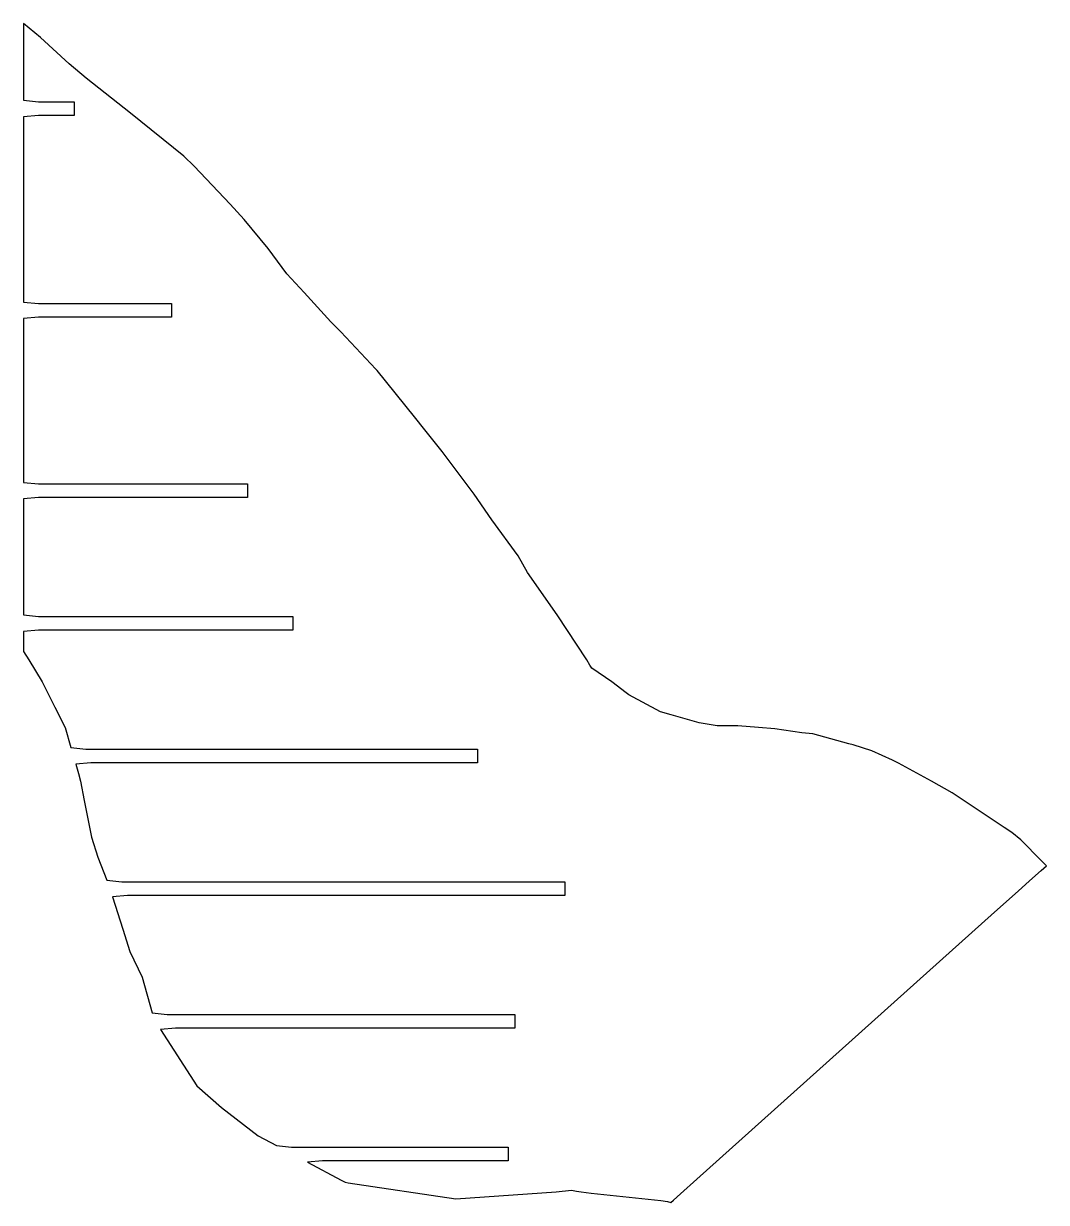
# Model space of a CAD drawing. Header units: inches. Extents: x -5 to 452, y 101 to 500.
# Drawn here: x -4.7 to 299.2, y 101.5 to 451.9 of the extents above; entities that cross this region are included whole.
import ezdxf

# ---------------------------------------------------------------- set-up
doc = ezdxf.new("R2010")
doc.units = ezdxf.units.IN
doc.header["$MEASUREMENT"] = 0
doc.layers.add('boundary', color=7, linetype='Continuous')

# ---------------------------------------------------------------- blocks, each defined once
blk = doc.blocks.new('block 2')
at = {"layer": 'boundary', "color": 5, "lineweight": 25, "true_color": 0x0000ff}
for points in [[(195.36, 108.43), (283.8, 187.76)], [(195.36, 108.43), (283.8, 187.76)], [(283.8, 187.76), (283.8, 187.76)], [(195.36, 108.43), (195.36, 108.43)]]:
    blk.add_lwpolyline(points, dxfattribs=at)
blk = doc.blocks.new('block 3')
at = {"layer": 'boundary', "color": 5, "lineweight": 25, "true_color": 0x0000ff}
for points in [[(283.8, 187.76), (290.79, 194.03)], [(283.8, 187.76), (290.79, 194.03)], [(290.79, 194.03), (290.79, 194.03)], [(283.8, 187.76), (283.8, 187.76)]]:
    blk.add_lwpolyline(points, dxfattribs=at)
blk = doc.blocks.new('block 4')
at = {"layer": 'boundary', "color": 5, "lineweight": 25, "true_color": 0x0000ff}
for points in [[(290.79, 194.03), (294.16, 197.05)], [(290.79, 194.03), (294.16, 197.05)], [(294.16, 197.05), (294.16, 197.05)], [(290.79, 194.03), (290.79, 194.03)]]:
    blk.add_lwpolyline(points, dxfattribs=at)
blk = doc.blocks.new('block 5')
at = {"layer": 'boundary', "color": 5, "lineweight": 25, "true_color": 0x0000ff}
for points in [[(294.16, 197.05), (297.59, 200.13)], [(294.16, 197.05), (297.59, 200.13)], [(297.59, 200.13), (297.59, 200.13)], [(294.16, 197.05), (294.16, 197.05)]]:
    blk.add_lwpolyline(points, dxfattribs=at)
blk = doc.blocks.new('block 6')
at = {"layer": 'boundary', "color": 5, "lineweight": 25, "true_color": 0x0000ff}
for points in [[(297.59, 200.13), (299.18, 201.56)], [(297.59, 200.13), (299.18, 201.56)], [(297.59, 200.13), (297.59, 200.13)], [(299.18, 201.56), (299.18, 201.56)]]:
    blk.add_lwpolyline(points, dxfattribs=at)
blk = doc.blocks.new('block 7')
at = {"layer": 'boundary', "color": 5, "lineweight": 25, "true_color": 0x0000ff}
for points in [[(299.18, 201.56), (297.76, 203.02)], [(299.18, 201.56), (297.76, 203.02)], [(297.76, 203.02), (297.76, 203.02)], [(299.18, 201.56), (299.18, 201.56)]]:
    blk.add_lwpolyline(points, dxfattribs=at)
blk = doc.blocks.new('block 8')
at = {"layer": 'boundary', "color": 5, "lineweight": 25, "true_color": 0x0000ff}
for points in [[(297.76, 203.02), (291.63, 209.28)], [(297.76, 203.02), (291.63, 209.28)], [(291.63, 209.28), (291.63, 209.28)], [(297.76, 203.02), (297.76, 203.02)]]:
    blk.add_lwpolyline(points, dxfattribs=at)
blk = doc.blocks.new('block 9')
at = {"layer": 'boundary', "color": 5, "lineweight": 25, "true_color": 0x0000ff}
for points in [[(291.63, 209.28), (288.89, 211.47)], [(291.63, 209.28), (288.89, 211.47)], [(288.89, 211.47), (288.89, 211.47)], [(291.63, 209.28), (291.63, 209.28)]]:
    blk.add_lwpolyline(points, dxfattribs=at)
blk = doc.blocks.new('block 10')
at = {"layer": 'boundary', "color": 5, "lineweight": 25, "true_color": 0x0000ff}
for points in [[(288.89, 211.47), (286.62, 212.97)], [(288.89, 211.47), (286.62, 212.97)], [(286.62, 212.97), (286.62, 212.97)], [(288.89, 211.47), (288.89, 211.47)]]:
    blk.add_lwpolyline(points, dxfattribs=at)
blk = doc.blocks.new('block 11')
at = {"layer": 'boundary', "color": 5, "lineweight": 25, "true_color": 0x0000ff}
for points in [[(286.62, 212.97), (271.21, 223.28)], [(286.62, 212.97), (271.21, 223.28)], [(271.21, 223.28), (271.21, 223.28)], [(286.62, 212.97), (286.62, 212.97)]]:
    blk.add_lwpolyline(points, dxfattribs=at)
blk = doc.blocks.new('block 12')
at = {"layer": 'boundary', "color": 5, "lineweight": 25, "true_color": 0x0000ff}
for points in [[(271.21, 223.28), (265.06, 226.73)], [(271.21, 223.28), (265.06, 226.73)], [(265.06, 226.73), (265.06, 226.73)], [(271.21, 223.28), (271.21, 223.28)]]:
    blk.add_lwpolyline(points, dxfattribs=at)
blk = doc.blocks.new('block 13')
at = {"layer": 'boundary', "color": 5, "lineweight": 25, "true_color": 0x0000ff}
for points in [[(265.06, 226.73), (255.27, 232.02)], [(265.06, 226.73), (255.27, 232.02)], [(255.27, 232.02), (255.27, 232.02)], [(265.06, 226.73), (265.06, 226.73)]]:
    blk.add_lwpolyline(points, dxfattribs=at)
blk = doc.blocks.new('block 14')
at = {"layer": 'boundary', "color": 5, "lineweight": 25, "true_color": 0x0000ff}
for points in [[(255.27, 232.02), (253.41, 232.94)], [(255.27, 232.02), (253.41, 232.94)], [(253.41, 232.94), (253.41, 232.94)], [(255.27, 232.02), (255.27, 232.02)]]:
    blk.add_lwpolyline(points, dxfattribs=at)
blk = doc.blocks.new('block 15')
at = {"layer": 'boundary', "color": 5, "lineweight": 25, "true_color": 0x0000ff}
for points in [[(253.41, 232.94), (247.29, 235.77)], [(253.41, 232.94), (247.29, 235.77)], [(247.29, 235.77), (247.29, 235.77)], [(253.41, 232.94), (253.41, 232.94)]]:
    blk.add_lwpolyline(points, dxfattribs=at)
blk = doc.blocks.new('block 16')
at = {"layer": 'boundary', "color": 5, "lineweight": 25, "true_color": 0x0000ff}
for points in [[(247.29, 235.77), (241.78, 237.56)], [(247.29, 235.77), (241.78, 237.56)], [(241.78, 237.56), (241.78, 237.56)], [(247.29, 235.77), (247.29, 235.77)]]:
    blk.add_lwpolyline(points, dxfattribs=at)
blk = doc.blocks.new('block 17')
at = {"layer": 'boundary', "color": 5, "lineweight": 25, "true_color": 0x0000ff}
for points in [[(241.78, 237.56), (240.5, 237.8)], [(241.78, 237.56), (240.5, 237.8)], [(240.5, 237.8), (240.5, 237.8)], [(241.78, 237.56), (241.78, 237.56)]]:
    blk.add_lwpolyline(points, dxfattribs=at)
blk = doc.blocks.new('block 18')
at = {"layer": 'boundary', "color": 5, "lineweight": 25, "true_color": 0x0000ff}
for points in [[(240.5, 237.8), (229.75, 240.81)], [(240.5, 237.8), (229.75, 240.81)], [(229.75, 240.81), (229.75, 240.81)], [(240.5, 237.8), (240.5, 237.8)]]:
    blk.add_lwpolyline(points, dxfattribs=at)
blk = doc.blocks.new('block 19')
at = {"layer": 'boundary', "color": 5, "lineweight": 25, "true_color": 0x0000ff}
for points in [[(229.75, 240.81), (226.51, 241.12)], [(229.75, 240.81), (226.51, 241.12)], [(226.51, 241.12), (226.51, 241.12)], [(229.75, 240.81), (229.75, 240.81)]]:
    blk.add_lwpolyline(points, dxfattribs=at)
blk = doc.blocks.new('block 20')
at = {"layer": 'boundary', "color": 5, "lineweight": 25, "true_color": 0x0000ff}
for points in [[(226.51, 241.12), (218.49, 242.3)], [(226.51, 241.12), (218.49, 242.3)], [(218.49, 242.3), (218.49, 242.3)], [(226.51, 241.12), (226.51, 241.12)]]:
    blk.add_lwpolyline(points, dxfattribs=at)
blk = doc.blocks.new('block 21')
at = {"layer": 'boundary', "color": 5, "lineweight": 25, "true_color": 0x0000ff}
for points in [[(218.49, 242.3), (213.61, 242.64)], [(218.49, 242.3), (213.61, 242.64)], [(213.61, 242.64), (213.61, 242.64)], [(218.49, 242.3), (218.49, 242.3)]]:
    blk.add_lwpolyline(points, dxfattribs=at)
blk = doc.blocks.new('block 22')
at = {"layer": 'boundary', "color": 5, "lineweight": 25, "true_color": 0x0000ff}
for points in [[(213.61, 242.64), (207.53, 243.2)], [(213.61, 242.64), (207.53, 243.2)], [(207.53, 243.2), (207.53, 243.2)], [(213.61, 242.64), (213.61, 242.64)]]:
    blk.add_lwpolyline(points, dxfattribs=at)
blk = doc.blocks.new('block 23')
at = {"layer": 'boundary', "color": 5, "lineweight": 25, "true_color": 0x0000ff}
for points in [[(207.53, 243.2), (201.39, 243.19)], [(207.53, 243.2), (201.39, 243.19)], [(201.39, 243.19), (201.39, 243.19)], [(207.53, 243.2), (207.53, 243.2)]]:
    blk.add_lwpolyline(points, dxfattribs=at)
blk = doc.blocks.new('block 24')
at = {"layer": 'boundary', "color": 5, "lineweight": 25, "true_color": 0x0000ff}
for points in [[(201.39, 243.19), (195.99, 244.08)], [(201.39, 243.19), (195.99, 244.08)], [(195.99, 244.08), (195.99, 244.08)], [(201.39, 243.19), (201.39, 243.19)]]:
    blk.add_lwpolyline(points, dxfattribs=at)
blk = doc.blocks.new('block 25')
at = {"layer": 'boundary', "color": 5, "lineweight": 25, "true_color": 0x0000ff}
for points in [[(195.99, 244.08), (187.66, 246.43)], [(195.99, 244.08), (187.66, 246.43)], [(187.66, 246.43), (187.66, 246.43)], [(195.99, 244.08), (195.99, 244.08)]]:
    blk.add_lwpolyline(points, dxfattribs=at)
blk = doc.blocks.new('block 26')
at = {"layer": 'boundary', "color": 5, "lineweight": 25, "true_color": 0x0000ff}
for points in [[(187.66, 246.43), (184.49, 247.34)], [(187.66, 246.43), (184.49, 247.34)], [(184.49, 247.34), (184.49, 247.34)], [(187.66, 246.43), (187.66, 246.43)]]:
    blk.add_lwpolyline(points, dxfattribs=at)
blk = doc.blocks.new('block 27')
at = {"layer": 'boundary', "color": 5, "lineweight": 25, "true_color": 0x0000ff}
for points in [[(184.49, 247.34), (175.15, 252.41)], [(184.49, 247.34), (175.15, 252.41)], [(175.15, 252.41), (175.15, 252.41)], [(184.49, 247.34), (184.49, 247.34)]]:
    blk.add_lwpolyline(points, dxfattribs=at)
blk = doc.blocks.new('block 28')
at = {"layer": 'boundary', "color": 5, "lineweight": 25, "true_color": 0x0000ff}
for points in [[(175.15, 252.41), (174.31, 252.98)], [(175.15, 252.41), (174.31, 252.98)], [(174.31, 252.98), (174.31, 252.98)], [(175.15, 252.41), (175.15, 252.41)]]:
    blk.add_lwpolyline(points, dxfattribs=at)
blk = doc.blocks.new('block 29')
at = {"layer": 'boundary', "color": 5, "lineweight": 25, "true_color": 0x0000ff}
for points in [[(174.31, 252.98), (170.03, 256.26)], [(174.31, 252.98), (170.03, 256.26)], [(170.03, 256.26), (170.03, 256.26)], [(174.31, 252.98), (174.31, 252.98)]]:
    blk.add_lwpolyline(points, dxfattribs=at)
blk = doc.blocks.new('block 30')
at = {"layer": 'boundary', "color": 5, "lineweight": 25, "true_color": 0x0000ff}
for points in [[(170.03, 256.26), (164.16, 260.26)], [(170.03, 256.26), (164.16, 260.26)], [(164.16, 260.26), (164.16, 260.26)], [(170.03, 256.26), (170.03, 256.26)]]:
    blk.add_lwpolyline(points, dxfattribs=at)
blk = doc.blocks.new('block 31')
at = {"layer": 'boundary', "color": 5, "lineweight": 25, "true_color": 0x0000ff}
for points in [[(164.16, 260.26), (163.53, 261.24)], [(164.16, 260.26), (163.53, 261.24)], [(163.53, 261.24), (163.53, 261.24)], [(164.16, 260.26), (164.16, 260.26)]]:
    blk.add_lwpolyline(points, dxfattribs=at)
blk = doc.blocks.new('block 32')
at = {"layer": 'boundary', "color": 5, "lineweight": 25, "true_color": 0x0000ff}
for points in [[(163.53, 261.24), (162.66, 262.82)], [(163.53, 261.24), (162.66, 262.82)], [(162.66, 262.82), (162.66, 262.82)], [(163.53, 261.24), (163.53, 261.24)]]:
    blk.add_lwpolyline(points, dxfattribs=at)
blk = doc.blocks.new('block 33')
at = {"layer": 'boundary', "color": 5, "lineweight": 25, "true_color": 0x0000ff}
for points in [[(162.66, 262.82), (153.82, 276.2)], [(162.66, 262.82), (153.82, 276.2)], [(153.82, 276.2), (153.82, 276.2)], [(162.66, 262.82), (162.66, 262.82)]]:
    blk.add_lwpolyline(points, dxfattribs=at)
blk = doc.blocks.new('block 34')
at = {"layer": 'boundary', "color": 5, "lineweight": 25, "true_color": 0x0000ff}
for points in [[(153.82, 276.2), (144.99, 288.73)], [(153.82, 276.2), (144.99, 288.73)], [(144.99, 288.73), (144.99, 288.73)], [(153.82, 276.2), (153.82, 276.2)]]:
    blk.add_lwpolyline(points, dxfattribs=at)
blk = doc.blocks.new('block 35')
at = {"layer": 'boundary', "color": 5, "lineweight": 25, "true_color": 0x0000ff}
for points in [[(144.99, 288.73), (142.28, 293.66)], [(144.99, 288.73), (142.28, 293.66)], [(142.28, 293.66), (142.28, 293.66)], [(144.99, 288.73), (144.99, 288.73)]]:
    blk.add_lwpolyline(points, dxfattribs=at)
blk = doc.blocks.new('block 36')
at = {"layer": 'boundary', "color": 5, "lineweight": 25, "true_color": 0x0000ff}
for points in [[(142.28, 293.66), (134.43, 304.37)], [(142.28, 293.66), (134.43, 304.37)], [(134.43, 304.37), (134.43, 304.37)], [(142.28, 293.66), (142.28, 293.66)]]:
    blk.add_lwpolyline(points, dxfattribs=at)
blk = doc.blocks.new('block 37')
at = {"layer": 'boundary', "color": 5, "lineweight": 25, "true_color": 0x0000ff}
for points in [[(134.43, 304.37), (129.19, 312.06)], [(134.43, 304.37), (129.19, 312.06)], [(129.19, 312.06), (129.19, 312.06)], [(134.43, 304.37), (134.43, 304.37)]]:
    blk.add_lwpolyline(points, dxfattribs=at)
blk = doc.blocks.new('block 38')
at = {"layer": 'boundary', "color": 5, "lineweight": 25, "true_color": 0x0000ff}
for points in [[(129.19, 312.06), (119.69, 324.72)], [(129.19, 312.06), (119.69, 324.72)], [(119.69, 324.72), (119.69, 324.72)], [(129.19, 312.06), (129.19, 312.06)]]:
    blk.add_lwpolyline(points, dxfattribs=at)
blk = doc.blocks.new('block 39')
at = {"layer": 'boundary', "color": 5, "lineweight": 25, "true_color": 0x0000ff}
for points in [[(119.69, 324.72), (114.49, 331.19)], [(119.69, 324.72), (114.49, 331.19)], [(114.49, 331.19), (114.49, 331.19)], [(119.69, 324.72), (119.69, 324.72)]]:
    blk.add_lwpolyline(points, dxfattribs=at)
blk = doc.blocks.new('block 40')
at = {"layer": 'boundary', "color": 5, "lineweight": 25, "true_color": 0x0000ff}
for points in [[(114.49, 331.19), (111.39, 335.06)], [(114.49, 331.19), (111.39, 335.06)], [(111.39, 335.06), (111.39, 335.06)], [(114.49, 331.19), (114.49, 331.19)]]:
    blk.add_lwpolyline(points, dxfattribs=at)
blk = doc.blocks.new('block 41')
at = {"layer": 'boundary', "color": 5, "lineweight": 25, "true_color": 0x0000ff}
for points in [[(111.39, 335.06), (100.3, 348.78)], [(111.39, 335.06), (100.3, 348.78)], [(100.3, 348.78), (100.3, 348.78)], [(111.39, 335.06), (111.39, 335.06)]]:
    blk.add_lwpolyline(points, dxfattribs=at)
blk = doc.blocks.new('block 42')
at = {"layer": 'boundary', "color": 5, "lineweight": 25, "true_color": 0x0000ff}
for points in [[(100.3, 348.78), (99.91, 349.23)], [(100.3, 348.78), (99.91, 349.23)], [(99.91, 349.23), (99.91, 349.23)], [(100.3, 348.78), (100.3, 348.78)]]:
    blk.add_lwpolyline(points, dxfattribs=at)
blk = doc.blocks.new('block 43')
at = {"layer": 'boundary', "color": 5, "lineweight": 25, "true_color": 0x0000ff}
for points in [[(99.91, 349.23), (89.55, 360.26)], [(99.91, 349.23), (89.55, 360.26)], [(89.55, 360.26), (89.55, 360.26)], [(99.91, 349.23), (99.91, 349.23)]]:
    blk.add_lwpolyline(points, dxfattribs=at)
blk = doc.blocks.new('block 44')
at = {"layer": 'boundary', "color": 5, "lineweight": 25, "true_color": 0x0000ff}
for points in [[(89.55, 360.26), (86.61, 363.23)], [(89.55, 360.26), (86.61, 363.23)], [(86.61, 363.23), (86.61, 363.23)], [(89.55, 360.26), (89.55, 360.26)]]:
    blk.add_lwpolyline(points, dxfattribs=at)
blk = doc.blocks.new('block 45')
at = {"layer": 'boundary', "color": 5, "lineweight": 25, "true_color": 0x0000ff}
for points in [[(86.61, 363.23), (78.65, 371.97)], [(86.61, 363.23), (78.65, 371.97)], [(78.65, 371.97), (78.65, 371.97)], [(86.61, 363.23), (86.61, 363.23)]]:
    blk.add_lwpolyline(points, dxfattribs=at)
blk = doc.blocks.new('block 46')
at = {"layer": 'boundary', "color": 5, "lineweight": 25, "true_color": 0x0000ff}
for points in [[(78.65, 371.97), (73.49, 377.57)], [(78.65, 371.97), (73.49, 377.57)], [(73.49, 377.57), (73.49, 377.57)], [(78.65, 371.97), (78.65, 371.97)]]:
    blk.add_lwpolyline(points, dxfattribs=at)
blk = doc.blocks.new('block 47')
at = {"layer": 'boundary', "color": 5, "lineweight": 25, "true_color": 0x0000ff}
for points in [[(73.49, 377.57), (67.93, 385.05)], [(73.49, 377.57), (67.93, 385.05)], [(67.93, 385.05), (67.93, 385.05)], [(73.49, 377.57), (73.49, 377.57)]]:
    blk.add_lwpolyline(points, dxfattribs=at)
blk = doc.blocks.new('block 48')
at = {"layer": 'boundary', "color": 5, "lineweight": 25, "true_color": 0x0000ff}
for points in [[(67.93, 385.05), (60.83, 393.72)], [(67.93, 385.05), (60.83, 393.72)], [(60.83, 393.72), (60.83, 393.72)], [(67.93, 385.05), (67.93, 385.05)]]:
    blk.add_lwpolyline(points, dxfattribs=at)
blk = doc.blocks.new('block 49')
at = {"layer": 'boundary', "color": 5, "lineweight": 25, "true_color": 0x0000ff}
for points in [[(60.83, 393.72), (56.63, 398.22)], [(60.83, 393.72), (56.63, 398.22)], [(56.63, 398.22), (56.63, 398.22)], [(60.83, 393.72), (60.83, 393.72)]]:
    blk.add_lwpolyline(points, dxfattribs=at)
blk = doc.blocks.new('block 50')
at = {"layer": 'boundary', "color": 5, "lineweight": 25, "true_color": 0x0000ff}
for points in [[(56.63, 398.22), (45.93, 409.51)], [(56.63, 398.22), (45.93, 409.51)], [(45.93, 409.51), (45.93, 409.51)], [(56.63, 398.22), (56.63, 398.22)]]:
    blk.add_lwpolyline(points, dxfattribs=at)
blk = doc.blocks.new('block 51')
at = {"layer": 'boundary', "color": 5, "lineweight": 25, "true_color": 0x0000ff}
for points in [[(45.93, 409.51), (42.92, 412.47)], [(45.93, 409.51), (42.92, 412.47)], [(42.92, 412.47), (42.92, 412.47)], [(45.93, 409.51), (45.93, 409.51)]]:
    blk.add_lwpolyline(points, dxfattribs=at)
blk = doc.blocks.new('block 52')
at = {"layer": 'boundary', "color": 5, "lineweight": 25, "true_color": 0x0000ff}
for points in [[(42.92, 412.47), (27.03, 425.28)], [(42.92, 412.47), (27.03, 425.28)], [(27.03, 425.28), (27.03, 425.28)], [(42.92, 412.47), (42.92, 412.47)]]:
    blk.add_lwpolyline(points, dxfattribs=at)
blk = doc.blocks.new('block 53')
at = {"layer": 'boundary', "color": 5, "lineweight": 25, "true_color": 0x0000ff}
for points in [[(27.03, 425.28), (13.9, 435.74)], [(27.03, 425.28), (13.9, 435.74)], [(13.9, 435.74), (13.9, 435.74)], [(27.03, 425.28), (27.03, 425.28)]]:
    blk.add_lwpolyline(points, dxfattribs=at)
blk = doc.blocks.new('block 54')
at = {"layer": 'boundary', "color": 5, "lineweight": 25, "true_color": 0x0000ff}
for points in [[(13.9, 435.74), (8.82, 440)], [(13.9, 435.74), (8.82, 440)], [(8.82, 440), (8.82, 440)], [(13.9, 435.74), (13.9, 435.74)]]:
    blk.add_lwpolyline(points, dxfattribs=at)
blk = doc.blocks.new('block 55')
at = {"layer": 'boundary', "color": 5, "lineweight": 25, "true_color": 0x0000ff}
for points in [[(8.82, 440), (0.36, 447.79)], [(8.82, 440), (0.36, 447.79)], [(0.36, 447.79), (0.36, 447.79)], [(8.82, 440), (8.82, 440)]]:
    blk.add_lwpolyline(points, dxfattribs=at)
blk = doc.blocks.new('block 56')
at = {"layer": 'boundary', "color": 5, "lineweight": 25, "true_color": 0x0000ff}
for points in [[(0.36, 447.79), (-4.71, 451.93)], [(0.36, 447.79), (-4.71, 451.93)], [(-4.71, 451.93), (-4.71, 451.93)], [(0.36, 447.79), (0.36, 447.79)]]:
    blk.add_lwpolyline(points, dxfattribs=at)
blk = doc.blocks.new('block 57')
at = {"layer": 'boundary', "color": 5, "lineweight": 25, "true_color": 0x0000ff}
for points in [[(-4.71, 451.93), (-4.71, 429.11)], [(-4.71, 451.93), (-4.71, 429.11)], [(-4.71, 451.93), (-4.71, 451.93)], [(-4.71, 429.11), (-4.71, 429.11)]]:
    blk.add_lwpolyline(points, dxfattribs=at)
blk = doc.blocks.new('block 58')
at = {"layer": 'boundary', "color": 5, "lineweight": 25, "true_color": 0x0000ff}
for points in [[(-4.71, 429.11), (-0.26, 428.67)], [(-4.71, 429.11), (-0.26, 428.67)], [(-4.71, 429.11), (-4.71, 429.11)], [(-0.26, 428.67), (-0.26, 428.67)]]:
    blk.add_lwpolyline(points, dxfattribs=at)
blk = doc.blocks.new('block 59')
at = {"layer": 'boundary', "color": 5, "lineweight": 25, "true_color": 0x0000ff}
for points in [[(-0.26, 428.67), (10.36, 428.67)], [(-0.26, 428.67), (10.36, 428.67)], [(-0.26, 428.67), (-0.26, 428.67)], [(10.36, 428.67), (10.36, 428.67)]]:
    blk.add_lwpolyline(points, dxfattribs=at)
blk = doc.blocks.new('block 60')
at = {"layer": 'boundary', "color": 5, "lineweight": 25, "true_color": 0x0000ff}
for points in [[(10.36, 428.67), (10.36, 424.62)], [(10.36, 428.67), (10.36, 424.62)], [(10.36, 428.67), (10.36, 428.67)], [(10.36, 424.62), (10.36, 424.62)]]:
    blk.add_lwpolyline(points, dxfattribs=at)
blk = doc.blocks.new('block 61')
at = {"layer": 'boundary', "color": 5, "lineweight": 25, "true_color": 0x0000ff}
for points in [[(10.36, 424.62), (-0.26, 424.62)], [(10.36, 424.62), (-0.26, 424.62)], [(-0.26, 424.62), (-0.26, 424.62)], [(10.36, 424.62), (10.36, 424.62)]]:
    blk.add_lwpolyline(points, dxfattribs=at)
blk = doc.blocks.new('block 62')
at = {"layer": 'boundary', "color": 5, "lineweight": 25, "true_color": 0x0000ff}
for points in [[(-0.26, 424.62), (-4.71, 424.18)], [(-0.26, 424.62), (-4.71, 424.18)], [(-4.71, 424.18), (-4.71, 424.18)], [(-0.26, 424.62), (-0.26, 424.62)]]:
    blk.add_lwpolyline(points, dxfattribs=at)
blk = doc.blocks.new('block 63')
at = {"layer": 'boundary', "color": 5, "lineweight": 25, "true_color": 0x0000ff}
for points in [[(-4.71, 424.18), (-4.71, 369.14)], [(-4.71, 424.18), (-4.71, 369.14)], [(-4.71, 424.18), (-4.71, 424.18)], [(-4.71, 369.14), (-4.71, 369.14)]]:
    blk.add_lwpolyline(points, dxfattribs=at)
blk = doc.blocks.new('block 64')
at = {"layer": 'boundary', "color": 5, "lineweight": 25, "true_color": 0x0000ff}
for points in [[(-4.71, 369.14), (-0.26, 368.7)], [(-4.71, 369.14), (-0.26, 368.7)], [(-4.71, 369.14), (-4.71, 369.14)], [(-0.26, 368.7), (-0.26, 368.7)]]:
    blk.add_lwpolyline(points, dxfattribs=at)
blk = doc.blocks.new('block 65')
at = {"layer": 'boundary', "color": 5, "lineweight": 25, "true_color": 0x0000ff}
for points in [[(-0.26, 368.7), (39.21, 368.7)], [(-0.26, 368.7), (39.21, 368.7)], [(-0.26, 368.7), (-0.26, 368.7)], [(39.21, 368.7), (39.21, 368.7)]]:
    blk.add_lwpolyline(points, dxfattribs=at)
blk = doc.blocks.new('block 66')
at = {"layer": 'boundary', "color": 5, "lineweight": 25, "true_color": 0x0000ff}
for points in [[(39.21, 368.7), (39.21, 364.65)], [(39.21, 368.7), (39.21, 364.65)], [(39.21, 368.7), (39.21, 368.7)], [(39.21, 364.65), (39.21, 364.65)]]:
    blk.add_lwpolyline(points, dxfattribs=at)
blk = doc.blocks.new('block 67')
at = {"layer": 'boundary', "color": 5, "lineweight": 25, "true_color": 0x0000ff}
for points in [[(39.21, 364.65), (-0.26, 364.65)], [(39.21, 364.65), (-0.26, 364.65)], [(-0.26, 364.65), (-0.26, 364.65)], [(39.21, 364.65), (39.21, 364.65)]]:
    blk.add_lwpolyline(points, dxfattribs=at)
blk = doc.blocks.new('block 68')
at = {"layer": 'boundary', "color": 5, "lineweight": 25, "true_color": 0x0000ff}
for points in [[(-0.26, 364.65), (-4.71, 364.21)], [(-0.26, 364.65), (-4.71, 364.21)], [(-0.26, 364.65), (-0.26, 364.65)], [(-4.71, 364.21), (-4.71, 364.21)]]:
    blk.add_lwpolyline(points, dxfattribs=at)
blk = doc.blocks.new('block 69')
at = {"layer": 'boundary', "color": 5, "lineweight": 25, "true_color": 0x0000ff}
for points in [[(-4.71, 364.21), (-4.71, 315.55)], [(-4.71, 364.21), (-4.71, 315.55)], [(-4.71, 364.21), (-4.71, 364.21)], [(-4.71, 315.55), (-4.71, 315.55)]]:
    blk.add_lwpolyline(points, dxfattribs=at)
blk = doc.blocks.new('block 70')
at = {"layer": 'boundary', "color": 5, "lineweight": 25, "true_color": 0x0000ff}
for points in [[(-4.71, 315.55), (-0.26, 315.11)], [(-4.71, 315.55), (-0.26, 315.11)], [(-4.71, 315.55), (-4.71, 315.55)], [(-0.26, 315.11), (-0.26, 315.11)]]:
    blk.add_lwpolyline(points, dxfattribs=at)
blk = doc.blocks.new('block 71')
at = {"layer": 'boundary', "color": 5, "lineweight": 25, "true_color": 0x0000ff}
for points in [[(-0.26, 315.11), (61.85, 315.11)], [(-0.26, 315.11), (61.85, 315.11)], [(-0.26, 315.11), (-0.26, 315.11)], [(61.85, 315.11), (61.85, 315.11)]]:
    blk.add_lwpolyline(points, dxfattribs=at)
blk = doc.blocks.new('block 72')
at = {"layer": 'boundary', "color": 5, "lineweight": 25, "true_color": 0x0000ff}
for points in [[(61.85, 315.11), (61.85, 311.06)], [(61.85, 315.11), (61.85, 311.06)], [(61.85, 315.11), (61.85, 315.11)], [(61.85, 311.06), (61.85, 311.06)]]:
    blk.add_lwpolyline(points, dxfattribs=at)
blk = doc.blocks.new('block 73')
at = {"layer": 'boundary', "color": 5, "lineweight": 25, "true_color": 0x0000ff}
for points in [[(61.85, 311.06), (-0.26, 311.06)], [(61.85, 311.06), (-0.26, 311.06)], [(-0.26, 311.06), (-0.26, 311.06)], [(61.85, 311.06), (61.85, 311.06)]]:
    blk.add_lwpolyline(points, dxfattribs=at)
blk = doc.blocks.new('block 74')
at = {"layer": 'boundary', "color": 5, "lineweight": 25, "true_color": 0x0000ff}
for points in [[(-0.26, 311.06), (-4.71, 310.62)], [(-0.26, 311.06), (-4.71, 310.62)], [(-4.71, 310.62), (-4.71, 310.62)], [(-0.26, 311.06), (-0.26, 311.06)]]:
    blk.add_lwpolyline(points, dxfattribs=at)
blk = doc.blocks.new('block 75')
at = {"layer": 'boundary', "color": 5, "lineweight": 25, "true_color": 0x0000ff}
for points in [[(-4.71, 310.62), (-4.71, 276.12)], [(-4.71, 310.62), (-4.71, 276.12)], [(-4.71, 310.62), (-4.71, 310.62)], [(-4.71, 276.12), (-4.71, 276.12)]]:
    blk.add_lwpolyline(points, dxfattribs=at)
blk = doc.blocks.new('block 76')
at = {"layer": 'boundary', "color": 5, "lineweight": 25, "true_color": 0x0000ff}
for points in [[(-4.71, 276.12), (-0.26, 275.68)], [(-4.71, 276.12), (-0.26, 275.68)], [(-4.71, 276.12), (-4.71, 276.12)], [(-0.26, 275.68), (-0.26, 275.68)]]:
    blk.add_lwpolyline(points, dxfattribs=at)
blk = doc.blocks.new('block 77')
at = {"layer": 'boundary', "color": 5, "lineweight": 25, "true_color": 0x0000ff}
for points in [[(-0.26, 275.68), (75.25, 275.68)], [(-0.26, 275.68), (75.25, 275.68)], [(-0.26, 275.68), (-0.26, 275.68)], [(75.25, 275.68), (75.25, 275.68)]]:
    blk.add_lwpolyline(points, dxfattribs=at)
blk = doc.blocks.new('block 78')
at = {"layer": 'boundary', "color": 5, "lineweight": 25, "true_color": 0x0000ff}
for points in [[(75.25, 275.68), (75.25, 271.63)], [(75.25, 275.68), (75.25, 271.63)], [(75.25, 275.68), (75.25, 275.68)], [(75.25, 271.63), (75.25, 271.63)]]:
    blk.add_lwpolyline(points, dxfattribs=at)
blk = doc.blocks.new('block 79')
at = {"layer": 'boundary', "color": 5, "lineweight": 25, "true_color": 0x0000ff}
for points in [[(75.25, 271.63), (-0.26, 271.63)], [(75.25, 271.63), (-0.26, 271.63)], [(-0.26, 271.63), (-0.26, 271.63)], [(75.25, 271.63), (75.25, 271.63)]]:
    blk.add_lwpolyline(points, dxfattribs=at)
blk = doc.blocks.new('block 80')
at = {"layer": 'boundary', "color": 5, "lineweight": 25, "true_color": 0x0000ff}
for points in [[(-0.26, 271.63), (-4.71, 271.19)], [(-0.26, 271.63), (-4.71, 271.19)], [(-4.71, 271.19), (-4.71, 271.19)], [(-0.26, 271.63), (-0.26, 271.63)]]:
    blk.add_lwpolyline(points, dxfattribs=at)
blk = doc.blocks.new('block 81')
at = {"layer": 'boundary', "color": 5, "lineweight": 25, "true_color": 0x0000ff}
for points in [[(-4.71, 271.19), (-4.71, 265.31)], [(-4.71, 271.19), (-4.71, 265.31)], [(-4.71, 271.19), (-4.71, 271.19)], [(-4.71, 265.31), (-4.71, 265.31)]]:
    blk.add_lwpolyline(points, dxfattribs=at)
blk = doc.blocks.new('block 82')
at = {"layer": 'boundary', "color": 5, "lineweight": 25, "true_color": 0x0000ff}
for points in [[(-4.71, 265.31), (-3.17, 262.79)], [(-4.71, 265.31), (-3.17, 262.79)], [(-4.71, 265.31), (-4.71, 265.31)], [(-3.17, 262.79), (-3.17, 262.79)]]:
    blk.add_lwpolyline(points, dxfattribs=at)
blk = doc.blocks.new('block 83')
at = {"layer": 'boundary', "color": 5, "lineweight": 25, "true_color": 0x0000ff}
for points in [[(-3.17, 262.79), (0.78, 256.25)], [(-3.17, 262.79), (0.78, 256.25)], [(-3.17, 262.79), (-3.17, 262.79)], [(0.78, 256.25), (0.78, 256.25)]]:
    blk.add_lwpolyline(points, dxfattribs=at)
blk = doc.blocks.new('block 84')
at = {"layer": 'boundary', "color": 5, "lineweight": 25, "true_color": 0x0000ff}
for points in [[(0.78, 256.25), (4.53, 248.74)], [(0.78, 256.25), (4.53, 248.74)], [(0.78, 256.25), (0.78, 256.25)], [(4.53, 248.74), (4.53, 248.74)]]:
    blk.add_lwpolyline(points, dxfattribs=at)
blk = doc.blocks.new('block 85')
at = {"layer": 'boundary', "color": 5, "lineweight": 25, "true_color": 0x0000ff}
for points in [[(4.53, 248.74), (7.64, 242.65)], [(4.53, 248.74), (7.64, 242.65)], [(4.53, 248.74), (4.53, 248.74)], [(7.64, 242.65), (7.64, 242.65)]]:
    blk.add_lwpolyline(points, dxfattribs=at)
blk = doc.blocks.new('block 86')
at = {"layer": 'boundary', "color": 5, "lineweight": 25, "true_color": 0x0000ff}
for points in [[(7.64, 242.65), (9.37, 236.68)], [(7.64, 242.65), (9.37, 236.68)], [(7.64, 242.65), (7.64, 242.65)], [(9.37, 236.68), (9.37, 236.68)]]:
    blk.add_lwpolyline(points, dxfattribs=at)
blk = doc.blocks.new('block 87')
at = {"layer": 'boundary', "color": 5, "lineweight": 25, "true_color": 0x0000ff}
for points in [[(9.37, 236.68), (13.83, 236.24)], [(9.37, 236.68), (13.83, 236.24)], [(9.37, 236.68), (9.37, 236.68)], [(13.83, 236.24), (13.83, 236.24)]]:
    blk.add_lwpolyline(points, dxfattribs=at)
blk = doc.blocks.new('block 88')
at = {"layer": 'boundary', "color": 5, "lineweight": 25, "true_color": 0x0000ff}
for points in [[(13.83, 236.24), (130.11, 236.24)], [(13.83, 236.24), (130.11, 236.24)], [(13.83, 236.24), (13.83, 236.24)], [(130.11, 236.24), (130.11, 236.24)]]:
    blk.add_lwpolyline(points, dxfattribs=at)
blk = doc.blocks.new('block 89')
at = {"layer": 'boundary', "color": 5, "lineweight": 25, "true_color": 0x0000ff}
for points in [[(130.11, 236.24), (130.11, 232.19)], [(130.11, 236.24), (130.11, 232.19)], [(130.11, 236.24), (130.11, 236.24)], [(130.11, 232.19), (130.11, 232.19)]]:
    blk.add_lwpolyline(points, dxfattribs=at)
blk = doc.blocks.new('block 90')
at = {"layer": 'boundary', "color": 5, "lineweight": 25, "true_color": 0x0000ff}
for points in [[(130.11, 232.19), (15.25, 232.19)], [(130.11, 232.19), (15.25, 232.19)], [(15.25, 232.19), (15.25, 232.19)], [(130.11, 232.19), (130.11, 232.19)]]:
    blk.add_lwpolyline(points, dxfattribs=at)
blk = doc.blocks.new('block 91')
at = {"layer": 'boundary', "color": 5, "lineweight": 25, "true_color": 0x0000ff}
for points in [[(15.25, 232.19), (10.8, 231.75)], [(15.25, 232.19), (10.8, 231.75)], [(10.8, 231.75), (10.8, 231.75)], [(15.25, 232.19), (15.25, 232.19)]]:
    blk.add_lwpolyline(points, dxfattribs=at)
blk = doc.blocks.new('block 92')
at = {"layer": 'boundary', "color": 5, "lineweight": 25, "true_color": 0x0000ff}
for points in [[(10.8, 231.75), (11.59, 229.01)], [(10.8, 231.75), (11.59, 229.01)], [(10.8, 231.75), (10.8, 231.75)], [(11.59, 229.01), (11.59, 229.01)]]:
    blk.add_lwpolyline(points, dxfattribs=at)
blk = doc.blocks.new('block 93')
at = {"layer": 'boundary', "color": 5, "lineweight": 25, "true_color": 0x0000ff}
for points in [[(11.59, 229.01), (12.16, 226.7)], [(11.59, 229.01), (12.16, 226.7)], [(11.59, 229.01), (11.59, 229.01)], [(12.16, 226.7), (12.16, 226.7)]]:
    blk.add_lwpolyline(points, dxfattribs=at)
blk = doc.blocks.new('block 94')
at = {"layer": 'boundary', "color": 5, "lineweight": 25, "true_color": 0x0000ff}
for points in [[(12.16, 226.7), (13.29, 220.93)], [(12.16, 226.7), (13.29, 220.93)], [(12.16, 226.7), (12.16, 226.7)], [(13.29, 220.93), (13.29, 220.93)]]:
    blk.add_lwpolyline(points, dxfattribs=at)
blk = doc.blocks.new('block 95')
at = {"layer": 'boundary', "color": 5, "lineweight": 25, "true_color": 0x0000ff}
for points in [[(13.29, 220.93), (14.83, 213.08)], [(13.29, 220.93), (14.83, 213.08)], [(13.29, 220.93), (13.29, 220.93)], [(14.83, 213.08), (14.83, 213.08)]]:
    blk.add_lwpolyline(points, dxfattribs=at)
blk = doc.blocks.new('block 96')
at = {"layer": 'boundary', "color": 5, "lineweight": 25, "true_color": 0x0000ff}
for points in [[(14.83, 213.08), (15.51, 210.02)], [(14.83, 213.08), (15.51, 210.02)], [(14.83, 213.08), (14.83, 213.08)], [(15.51, 210.02), (15.51, 210.02)]]:
    blk.add_lwpolyline(points, dxfattribs=at)
blk = doc.blocks.new('block 97')
at = {"layer": 'boundary', "color": 5, "lineweight": 25, "true_color": 0x0000ff}
for points in [[(15.51, 210.02), (17.36, 204.13)], [(15.51, 210.02), (17.36, 204.13)], [(15.51, 210.02), (15.51, 210.02)], [(17.36, 204.13), (17.36, 204.13)]]:
    blk.add_lwpolyline(points, dxfattribs=at)
blk = doc.blocks.new('block 98')
at = {"layer": 'boundary', "color": 5, "lineweight": 25, "true_color": 0x0000ff}
for points in [[(17.36, 204.13), (19.98, 197.24)], [(17.36, 204.13), (19.98, 197.24)], [(17.36, 204.13), (17.36, 204.13)], [(19.98, 197.24), (19.98, 197.24)]]:
    blk.add_lwpolyline(points, dxfattribs=at)
blk = doc.blocks.new('block 99')
at = {"layer": 'boundary', "color": 5, "lineweight": 25, "true_color": 0x0000ff}
for points in [[(19.98, 197.24), (24.43, 196.8)], [(19.98, 197.24), (24.43, 196.8)], [(19.98, 197.24), (19.98, 197.24)], [(24.43, 196.8), (24.43, 196.8)]]:
    blk.add_lwpolyline(points, dxfattribs=at)
blk = doc.blocks.new('block 100')
at = {"layer": 'boundary', "color": 5, "lineweight": 25, "true_color": 0x0000ff}
for points in [[(24.43, 196.8), (156.13, 196.8)], [(24.43, 196.8), (156.13, 196.8)], [(24.43, 196.8), (24.43, 196.8)], [(156.13, 196.8), (156.13, 196.8)]]:
    blk.add_lwpolyline(points, dxfattribs=at)
blk = doc.blocks.new('block 101')
at = {"layer": 'boundary', "color": 5, "lineweight": 25, "true_color": 0x0000ff}
for points in [[(156.13, 196.8), (156.13, 192.75)], [(156.13, 196.8), (156.13, 192.75)], [(156.13, 196.8), (156.13, 196.8)], [(156.13, 192.75), (156.13, 192.75)]]:
    blk.add_lwpolyline(points, dxfattribs=at)
blk = doc.blocks.new('block 102')
at = {"layer": 'boundary', "color": 5, "lineweight": 25, "true_color": 0x0000ff}
for points in [[(156.13, 192.75), (26.14, 192.75)], [(156.13, 192.75), (26.14, 192.75)], [(26.14, 192.75), (26.14, 192.75)], [(156.13, 192.75), (156.13, 192.75)]]:
    blk.add_lwpolyline(points, dxfattribs=at)
blk = doc.blocks.new('block 103')
at = {"layer": 'boundary', "color": 5, "lineweight": 25, "true_color": 0x0000ff}
for points in [[(26.14, 192.75), (21.69, 192.31)], [(26.14, 192.75), (21.69, 192.31)], [(26.14, 192.75), (26.14, 192.75)], [(21.69, 192.31), (21.69, 192.31)]]:
    blk.add_lwpolyline(points, dxfattribs=at)
blk = doc.blocks.new('block 104')
at = {"layer": 'boundary', "color": 5, "lineweight": 25, "true_color": 0x0000ff}
for points in [[(21.69, 192.31), (24.79, 182.69)], [(21.69, 192.31), (24.79, 182.69)], [(21.69, 192.31), (21.69, 192.31)], [(24.79, 182.69), (24.79, 182.69)]]:
    blk.add_lwpolyline(points, dxfattribs=at)
blk = doc.blocks.new('block 105')
at = {"layer": 'boundary', "color": 5, "lineweight": 25, "true_color": 0x0000ff}
for points in [[(24.79, 182.69), (26.81, 176.07)], [(24.79, 182.69), (26.81, 176.07)], [(24.79, 182.69), (24.79, 182.69)], [(26.81, 176.07), (26.81, 176.07)]]:
    blk.add_lwpolyline(points, dxfattribs=at)
blk = doc.blocks.new('block 106')
at = {"layer": 'boundary', "color": 5, "lineweight": 25, "true_color": 0x0000ff}
for points in [[(26.81, 176.07), (30.51, 168.48)], [(26.81, 176.07), (30.51, 168.48)], [(26.81, 176.07), (26.81, 176.07)], [(30.51, 168.48), (30.51, 168.48)]]:
    blk.add_lwpolyline(points, dxfattribs=at)
blk = doc.blocks.new('block 107')
at = {"layer": 'boundary', "color": 5, "lineweight": 25, "true_color": 0x0000ff}
for points in [[(30.51, 168.48), (33.5, 157.81)], [(30.51, 168.48), (33.5, 157.81)], [(30.51, 168.48), (30.51, 168.48)], [(33.5, 157.81), (33.5, 157.81)]]:
    blk.add_lwpolyline(points, dxfattribs=at)
blk = doc.blocks.new('block 108')
at = {"layer": 'boundary', "color": 5, "lineweight": 25, "true_color": 0x0000ff}
for points in [[(33.5, 157.81), (37.96, 157.37)], [(33.5, 157.81), (37.96, 157.37)], [(33.5, 157.81), (33.5, 157.81)], [(37.96, 157.37), (37.96, 157.37)]]:
    blk.add_lwpolyline(points, dxfattribs=at)
blk = doc.blocks.new('block 109')
at = {"layer": 'boundary', "color": 5, "lineweight": 25, "true_color": 0x0000ff}
for points in [[(37.96, 157.37), (141.23, 157.37)], [(37.96, 157.37), (141.23, 157.37)], [(37.96, 157.37), (37.96, 157.37)], [(141.23, 157.37), (141.23, 157.37)]]:
    blk.add_lwpolyline(points, dxfattribs=at)
blk = doc.blocks.new('block 110')
at = {"layer": 'boundary', "color": 5, "lineweight": 25, "true_color": 0x0000ff}
for points in [[(141.23, 157.37), (141.23, 153.32)], [(141.23, 157.37), (141.23, 153.32)], [(141.23, 157.37), (141.23, 157.37)], [(141.23, 153.32), (141.23, 153.32)]]:
    blk.add_lwpolyline(points, dxfattribs=at)
blk = doc.blocks.new('block 111')
at = {"layer": 'boundary', "color": 5, "lineweight": 25, "true_color": 0x0000ff}
for points in [[(141.23, 153.32), (40.45, 153.32)], [(141.23, 153.32), (40.45, 153.32)], [(40.45, 153.32), (40.45, 153.32)], [(141.23, 153.32), (141.23, 153.32)]]:
    blk.add_lwpolyline(points, dxfattribs=at)
blk = doc.blocks.new('block 112')
at = {"layer": 'boundary', "color": 5, "lineweight": 25, "true_color": 0x0000ff}
for points in [[(40.45, 153.32), (36, 152.88)], [(40.45, 153.32), (36, 152.88)], [(36, 152.88), (36, 152.88)], [(40.45, 153.32), (40.45, 153.32)]]:
    blk.add_lwpolyline(points, dxfattribs=at)
blk = doc.blocks.new('block 113')
at = {"layer": 'boundary', "color": 5, "lineweight": 25, "true_color": 0x0000ff}
for points in [[(36, 152.88), (46.79, 136.12)], [(36, 152.88), (46.79, 136.12)], [(36, 152.88), (36, 152.88)], [(46.79, 136.12), (46.79, 136.12)]]:
    blk.add_lwpolyline(points, dxfattribs=at)
blk = doc.blocks.new('block 114')
at = {"layer": 'boundary', "color": 5, "lineweight": 25, "true_color": 0x0000ff}
for points in [[(46.79, 136.12), (54.08, 129.66)], [(46.79, 136.12), (54.08, 129.66)], [(46.79, 136.12), (46.79, 136.12)], [(54.08, 129.66), (54.08, 129.66)]]:
    blk.add_lwpolyline(points, dxfattribs=at)
blk = doc.blocks.new('block 115')
at = {"layer": 'boundary', "color": 5, "lineweight": 25, "true_color": 0x0000ff}
for points in [[(54.08, 129.66), (64.97, 121.27)], [(54.08, 129.66), (64.97, 121.27)], [(54.08, 129.66), (54.08, 129.66)], [(64.97, 121.27), (64.97, 121.27)]]:
    blk.add_lwpolyline(points, dxfattribs=at)
blk = doc.blocks.new('block 116')
at = {"layer": 'boundary', "color": 5, "lineweight": 25, "true_color": 0x0000ff}
for points in [[(64.97, 121.27), (70.39, 118.37)], [(64.97, 121.27), (70.39, 118.37)], [(64.97, 121.27), (64.97, 121.27)], [(70.39, 118.37), (70.39, 118.37)]]:
    blk.add_lwpolyline(points, dxfattribs=at)
blk = doc.blocks.new('block 117')
at = {"layer": 'boundary', "color": 5, "lineweight": 25, "true_color": 0x0000ff}
for points in [[(70.39, 118.37), (74.85, 117.93)], [(70.39, 118.37), (74.85, 117.93)], [(70.39, 118.37), (70.39, 118.37)], [(74.85, 117.93), (74.85, 117.93)]]:
    blk.add_lwpolyline(points, dxfattribs=at)
blk = doc.blocks.new('block 118')
at = {"layer": 'boundary', "color": 5, "lineweight": 25, "true_color": 0x0000ff}
for points in [[(74.85, 117.93), (139.23, 117.93)], [(74.85, 117.93), (139.23, 117.93)], [(74.85, 117.93), (74.85, 117.93)], [(139.23, 117.93), (139.23, 117.93)]]:
    blk.add_lwpolyline(points, dxfattribs=at)
blk = doc.blocks.new('block 119')
at = {"layer": 'boundary', "color": 5, "lineweight": 25, "true_color": 0x0000ff}
for points in [[(139.23, 117.93), (139.23, 113.88)], [(139.23, 117.93), (139.23, 113.88)], [(139.23, 117.93), (139.23, 117.93)], [(139.23, 113.88), (139.23, 113.88)]]:
    blk.add_lwpolyline(points, dxfattribs=at)
blk = doc.blocks.new('block 120')
at = {"layer": 'boundary', "color": 5, "lineweight": 25, "true_color": 0x0000ff}
for points in [[(139.23, 113.88), (84.09, 113.88)], [(139.23, 113.88), (84.09, 113.88)], [(84.09, 113.88), (84.09, 113.88)], [(139.23, 113.88), (139.23, 113.88)]]:
    blk.add_lwpolyline(points, dxfattribs=at)
blk = doc.blocks.new('block 121')
at = {"layer": 'boundary', "color": 5, "lineweight": 25, "true_color": 0x0000ff}
for points in [[(84.09, 113.88), (79.63, 113.44)], [(84.09, 113.88), (79.63, 113.44)], [(79.63, 113.44), (79.63, 113.44)], [(84.09, 113.88), (84.09, 113.88)]]:
    blk.add_lwpolyline(points, dxfattribs=at)
blk = doc.blocks.new('block 122')
at = {"layer": 'boundary', "color": 5, "lineweight": 25, "true_color": 0x0000ff}
for points in [[(79.63, 113.44), (89.67, 108.08)], [(79.63, 113.44), (89.67, 108.08)], [(79.63, 113.44), (79.63, 113.44)], [(89.67, 108.08), (89.67, 108.08)]]:
    blk.add_lwpolyline(points, dxfattribs=at)
blk = doc.blocks.new('block 123')
at = {"layer": 'boundary', "color": 5, "lineweight": 25, "true_color": 0x0000ff}
for points in [[(89.67, 108.08), (90.86, 107.48)], [(89.67, 108.08), (90.86, 107.48)], [(89.67, 108.08), (89.67, 108.08)], [(90.86, 107.48), (90.86, 107.48)]]:
    blk.add_lwpolyline(points, dxfattribs=at)
blk = doc.blocks.new('block 124')
at = {"layer": 'boundary', "color": 5, "lineweight": 25, "true_color": 0x0000ff}
for points in [[(90.86, 107.48), (91.69, 107.31)], [(90.86, 107.48), (91.69, 107.31)], [(90.86, 107.48), (90.86, 107.48)], [(91.69, 107.31), (91.69, 107.31)]]:
    blk.add_lwpolyline(points, dxfattribs=at)
blk = doc.blocks.new('block 125')
at = {"layer": 'boundary', "color": 5, "lineweight": 25, "true_color": 0x0000ff}
for points in [[(91.69, 107.31), (123.72, 102.56)], [(91.69, 107.31), (123.72, 102.56)], [(91.69, 107.31), (91.69, 107.31)], [(123.72, 102.56), (123.72, 102.56)]]:
    blk.add_lwpolyline(points, dxfattribs=at)
blk = doc.blocks.new('block 126')
at = {"layer": 'boundary', "color": 5, "lineweight": 25, "true_color": 0x0000ff}
for points in [[(123.72, 102.56), (153.52, 104.62)], [(123.72, 102.56), (153.52, 104.62)], [(123.72, 102.56), (123.72, 102.56)], [(153.52, 104.62), (153.52, 104.62)]]:
    blk.add_lwpolyline(points, dxfattribs=at)
blk = doc.blocks.new('block 127')
at = {"layer": 'boundary', "color": 5, "lineweight": 25, "true_color": 0x0000ff}
for points in [[(153.52, 104.62), (158.03, 105.16)], [(153.52, 104.62), (158.03, 105.16)], [(158.03, 105.16), (158.03, 105.16)], [(153.52, 104.62), (153.52, 104.62)]]:
    blk.add_lwpolyline(points, dxfattribs=at)
blk = doc.blocks.new('block 128')
at = {"layer": 'boundary', "color": 5, "lineweight": 25, "true_color": 0x0000ff}
for points in [[(158.03, 105.16), (159.53, 104.85)], [(158.03, 105.16), (159.53, 104.85)], [(158.03, 105.16), (158.03, 105.16)], [(159.53, 104.85), (159.53, 104.85)]]:
    blk.add_lwpolyline(points, dxfattribs=at)
blk = doc.blocks.new('block 129')
at = {"layer": 'boundary', "color": 5, "lineweight": 25, "true_color": 0x0000ff}
for points in [[(159.53, 104.85), (160.99, 104.63)], [(159.53, 104.85), (160.99, 104.63)], [(159.53, 104.85), (159.53, 104.85)], [(160.99, 104.63), (160.99, 104.63)]]:
    blk.add_lwpolyline(points, dxfattribs=at)
blk = doc.blocks.new('block 130')
at = {"layer": 'boundary', "color": 5, "lineweight": 25, "true_color": 0x0000ff}
for points in [[(160.99, 104.63), (163.91, 104.19)], [(160.99, 104.63), (163.91, 104.19)], [(160.99, 104.63), (160.99, 104.63)], [(163.91, 104.19), (163.91, 104.19)]]:
    blk.add_lwpolyline(points, dxfattribs=at)
blk = doc.blocks.new('block 131')
at = {"layer": 'boundary', "color": 5, "lineweight": 25, "true_color": 0x0000ff}
for points in [[(163.91, 104.19), (184.61, 102.09)], [(163.91, 104.19), (184.61, 102.09)], [(163.91, 104.19), (163.91, 104.19)], [(184.61, 102.09), (184.61, 102.09)]]:
    blk.add_lwpolyline(points, dxfattribs=at)
blk = doc.blocks.new('block 132')
at = {"layer": 'boundary', "color": 5, "lineweight": 25, "true_color": 0x0000ff}
for points in [[(184.61, 102.09), (186.57, 101.72)], [(184.61, 102.09), (186.57, 101.72)], [(184.61, 102.09), (184.61, 102.09)], [(186.57, 101.72), (186.57, 101.72)]]:
    blk.add_lwpolyline(points, dxfattribs=at)
blk = doc.blocks.new('block 133')
at = {"layer": 'boundary', "color": 5, "lineweight": 25, "true_color": 0x0000ff}
for points in [[(186.57, 101.72), (187.62, 101.49)], [(186.57, 101.72), (187.62, 101.49)], [(186.57, 101.72), (186.57, 101.72)], [(187.62, 101.49), (187.62, 101.49)]]:
    blk.add_lwpolyline(points, dxfattribs=at)
blk = doc.blocks.new('block 134')
at = {"layer": 'boundary', "color": 5, "lineweight": 25, "true_color": 0x0000ff}
for points in [[(187.62, 101.49), (188.39, 102.18)], [(187.62, 101.49), (188.39, 102.18)], [(188.39, 102.18), (188.39, 102.18)], [(187.62, 101.49), (187.62, 101.49)]]:
    blk.add_lwpolyline(points, dxfattribs=at)
blk = doc.blocks.new('block 135')
at = {"layer": 'boundary', "color": 5, "lineweight": 25, "true_color": 0x0000ff}
for points in [[(188.39, 102.18), (190.51, 104.08)], [(188.39, 102.18), (190.51, 104.08)], [(188.39, 102.18), (188.39, 102.18)], [(190.51, 104.08), (190.51, 104.08)]]:
    blk.add_lwpolyline(points, dxfattribs=at)
blk = doc.blocks.new('block 136')
at = {"layer": 'boundary', "color": 5, "lineweight": 25, "true_color": 0x0000ff}
for points in [[(190.51, 104.08), (195.36, 108.43)], [(190.51, 104.08), (195.36, 108.43)], [(195.36, 108.43), (195.36, 108.43)], [(190.51, 104.08), (190.51, 104.08)]]:
    blk.add_lwpolyline(points, dxfattribs=at)

msp = doc.modelspace()

# ---------------------------------------------------------------- block references
at = {"layer": 'boundary'}
for name in ['block 56', 'block 57', 'block 55', 'block 54', 'block 53', 'block 58', 'block 59', 'block 60', 'block 62', 'block 63', 'block 61', 'block 52', 'block 51', 'block 50', 'block 49', 'block 48', 'block 47', 'block 46', 'block 45', 'block 64', 'block 65', 'block 66', 'block 68', 'block 67', 'block 69', 'block 44', 'block 43', 'block 42', 'block 41', 'block 40', 'block 39', 'block 38', 'block 70', 'block 71', 'block 72', 'block 37', 'block 74', 'block 75', 'block 73', 'block 36', 'block 35', 'block 34', 'block 76', 'block 77', 'block 78', 'block 33', 'block 80', 'block 81', 'block 79', 'block 82', 'block 83', 'block 32', 'block 31', 'block 30', 'block 84', 'block 29', 'block 28', 'block 27', 'block 85', 'block 26', 'block 25', 'block 86', 'block 24', 'block 23', 'block 22', 'block 21', 'block 20', 'block 19', 'block 18', 'block 87', 'block 88', 'block 89', 'block 17', 'block 16', 'block 15', 'block 91', 'block 92', 'block 90', 'block 14', 'block 13', 'block 93', 'block 94', 'block 12', 'block 95', 'block 11', 'block 96', 'block 10', 'block 9', 'block 97', 'block 8', 'block 98', 'block 5', 'block 6', 'block 7', 'block 99', 'block 100', 'block 101', 'block 4', 'block 103', 'block 102', 'block 3', 'block 104', 'block 2', 'block 105', 'block 106', 'block 107', 'block 108', 'block 109', 'block 110', 'block 112', 'block 113', 'block 111', 'block 114', 'block 115', 'block 116', 'block 117', 'block 118', 'block 119', 'block 121', 'block 122', 'block 120', 'block 123', 'block 124', 'block 125', 'block 127', 'block 128', 'block 136', 'block 126', 'block 129', 'block 130', 'block 131', 'block 132', 'block 133', 'block 134', 'block 135']:
    msp.add_blockref(name, (0, 0), dxfattribs=at)

doc.saveas('drawing.dxf')
